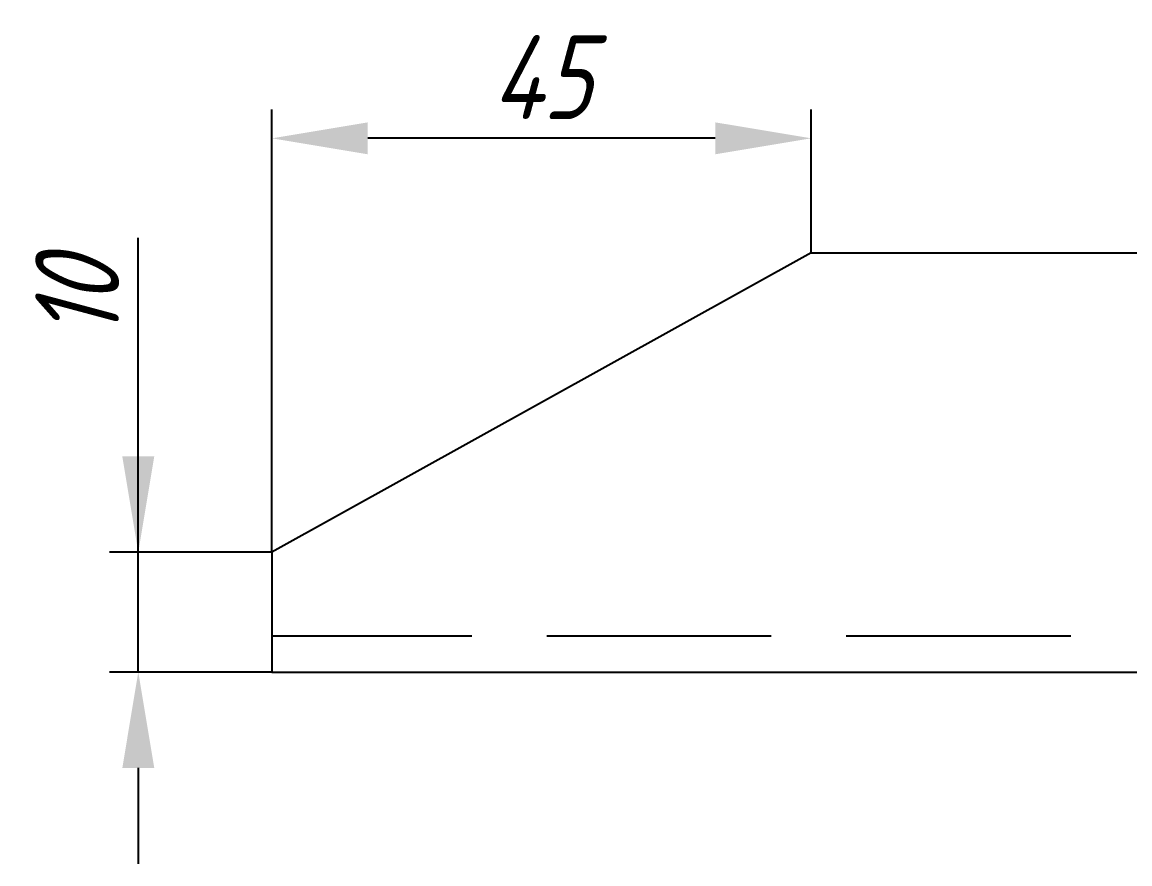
# Model space of a CAD drawing. Header units: millimetres. Extents: x -37166 to -34073, y -441 to 2979.
# Drawn here: x -35746.88 to -35700.65, y 629.63 to 664.75 of the extents above; entities that cross this region are included whole.
import ezdxf

# ---------------------------------------------------------------- set-up
doc = ezdxf.new("R2010")
doc.units = ezdxf.units.MM
doc.header["$PDSIZE"] = -1
doc.linetypes.add('Short_dashed', pattern=[5, 3.75, -1.25])
doc.styles.get("Standard").update_dxf_attribs({"font": 'ГОСТ тип А наклонный.ttf'})
doc.dimstyles.new('dim1', dxfattribs={"dimtxt": 3.5, "dimasz": 4, "dimexe": 1.2, "dimexo": 0, "dimgap": 0.8, "dimtad": 1, "dimdec": 0, "dimdsep": 46, "dimtxsty": 'Standard', "dimcen": 5, "dimadec": 0, "dimazin": 0, "dimtfac": 1, "dimtdec": 0, "dimtmove": 0, "dimatfit": 3, "dimfxl": 0, "dimtolj": 1, "dimtzin": 0, "dimarcsym": 0})

# ---------------------------------------------------------------- blocks, each defined once
blk = doc.blocks.new('*D6726')
at = {"color": 0, "lineweight": -2}
for p, q in [((-35736.454, 642.634), (-35736.454, 661.107)), ((-35713.954, 655.134), (-35713.954, 661.107)), ((-35717.954, 659.907), (-35732.454, 659.907))]:
    blk.add_line(p, q, dxfattribs=at)
at = {"color": 0}
for points in [[(-35732.454, 660.573), (-35732.454, 659.24), (-35736.454, 659.907)], [(-35717.954, 659.24), (-35717.954, 660.573), (-35713.954, 659.907)]]:
    blk.add_solid(points, dxfattribs=at)
at = {"layer": 'Defpoints', "color": 0}
for p in [(-35736.454, 659.907), (-35713.954, 655.134), (-35736.454, 642.634)]:
    blk.add_point(p, dxfattribs=at)
at = {"color": 0, "insert": (-35725.204, 662.457), "char_height": 3.5, "attachment_point": 5}
blk.add_mtext('\\A1;45', dxfattribs=at)
blk = doc.blocks.new('*D6727')
at = {"color": 0, "lineweight": -2}
for p, q in [((-35742.035, 642.634), (-35742.035, 655.755)), ((-35742.035, 646.634), (-35742.035, 650.634)), ((-35736.454, 642.634), (-35743.235, 642.634)), ((-35742.035, 637.634), (-35742.035, 642.634)), ((-35736.454, 637.634), (-35743.235, 637.634)), ((-35742.035, 633.634), (-35742.035, 629.634))]:
    blk.add_line(p, q, dxfattribs=at)
at = {"color": 0}
for points in [[(-35742.701, 646.634), (-35741.368, 646.634), (-35742.035, 642.634)], [(-35741.368, 633.634), (-35742.701, 633.634), (-35742.035, 637.634)]]:
    blk.add_solid(points, dxfattribs=at)
at = {"layer": 'Defpoints', "color": 0}
for p in [(-35742.035, 642.634), (-35736.454, 642.634), (-35736.454, 637.634)]:
    blk.add_point(p, dxfattribs=at)
at = {"color": 0, "insert": (-35744.585, 653.194), "char_height": 3.5, "attachment_point": 5, "rotation": 90}
blk.add_mtext('\\A1;10', dxfattribs=at)

msp = doc.modelspace()

# ---------------------------------------------------------------- linework, layer by layer
at = {"color": 1}
for p, q in [((-35713.954, 655.134), (-35736.454, 642.634)), ((-35713.954, 655.134), (-35675.614, 655.134)), ((-35736.454, 642.634), (-35736.454, 637.634)), ((-35736.454, 637.634), (-35653.114, 637.634))]:
    msp.add_line(p, q, dxfattribs=at)
at = {"color": 1, "linetype": 'Short_dashed', "ltscale": 2.5}
msp.add_line((-35653.114, 639.134), (-35736.454, 639.134), dxfattribs=at)

# ---------------------------------------------------------------- dimensions: what is measured, and where the dimension line sits
for base, p1, angle, picture, middle in [((-35736.454, 659.907), (-35713.954, 655.134), 180, '*D6726', (-35725.204, 659.907)), ((-35742.035, 642.634), (-35736.454, 637.634), 90, '*D6727', (-35742.035, 653.194))]:
    dim = msp.add_linear_dim(base=base, p1=p1, p2=(-35736.454, 642.634), angle=angle, dimstyle='dim1', override={"dimscale": 1, "dimlfac": 2, "dimsah": 1})
    dim.commit()
    dim.dimension.update_dxf_attribs({"geometry": picture, "text_midpoint": middle, "dimtype": 160})

doc.saveas('drawing.dxf')
